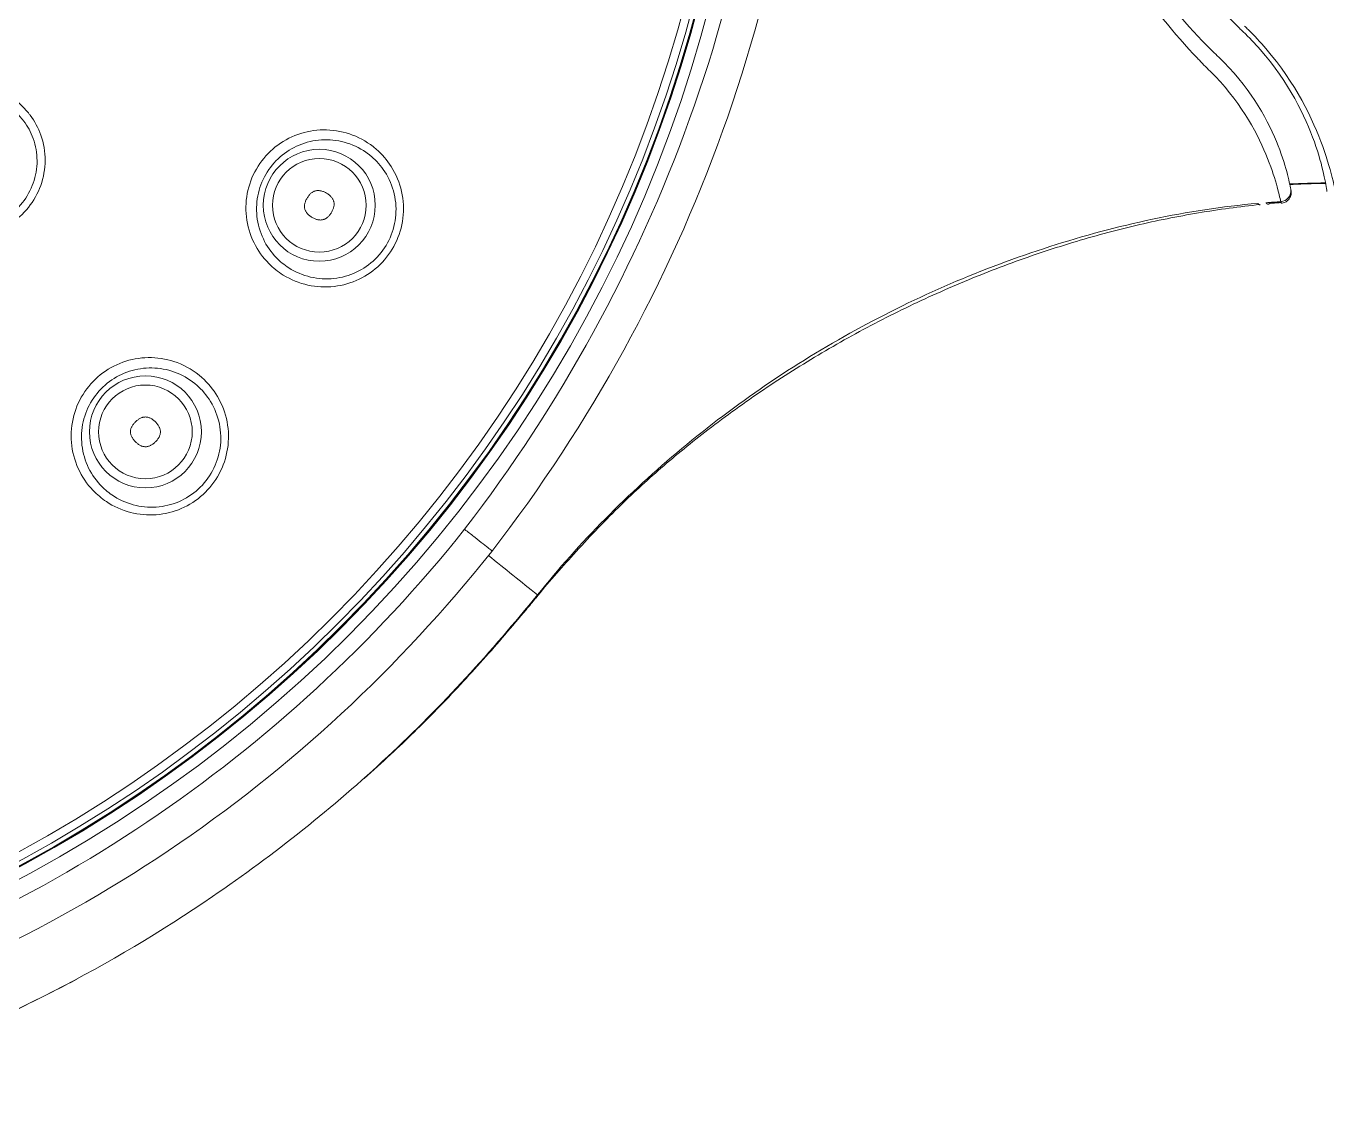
# Model space of a CAD drawing. Header units: millimetres. Extents: x 1435 to 2029, y -1230 to -810.
# Drawn here: x 1716.94 to 1753.8, y -943.41 to -912.44 of the extents above; entities that cross this region are included whole.
import ezdxf

# ---------------------------------------------------------------- set-up
doc = ezdxf.new("R2010")
doc.units = ezdxf.units.MM
doc.header["$LTSCALE"] = 10
doc.layers.add('41', color=7, linetype='Continuous')

msp = doc.modelspace()

# ---------------------------------------------------------------- linework, layer by layer
at = {"layer": '41', "color": 3, "linetype": 'Continuous', "lineweight": 5, "extrusion": (0, 0, -1)}
for centre, radius in [((-1698.40274, -902.01799), 39.1474), ((-1698.40274, -902.01799), 38.81921), ((-1698.40274, -902.01799), 38.46191), ((-1725.24953, -917.51799), 1.5866), ((-1720.32305, -923.9383), 1.5866)]:
    msp.add_circle(centre, radius, dxfattribs=at)
at = {"layer": '41', "color": 3, "linetype": 'Continuous', "lineweight": 5}
for centre, radius in [((1698.40274, -902.01799), 38.84741), ((1725.24953, -917.51799), 1.32679), ((1720.32305, -923.9383), 1.32679)]:
    msp.add_circle(centre, radius, dxfattribs=at)
at = {"layer": '41', "color": 7, "linetype": 'Continuous', "lineweight": 5, "extrusion": (0, 0, -1)}
msp.add_circle((-1698.40274, -902.01799), 38.82819, dxfattribs=at)
at = {"layer": '41', "color": 7, "linetype": 'Continuous', "lineweight": 5}
msp.add_circle((1698.40274, -902.01799), 38.69737, dxfattribs=at)
at = {"layer": '41', "color": 3, "linetype": 'Continuous', "lineweight": 5}
for points, knots in [([(1730.13435, -927.32983), (1727.50598, -930.63116), (1724.45271, -933.46965), (1717.48903, -938.14516), (1713.66896, -939.92341), (1701.61907, -943.40742), (1692.83378, -943.15063), (1681.04048, -939.02241), (1677.27538, -937.00836), (1670.62627, -932.00246), (1667.64716, -928.93741), (1662.83208, -922.14946), (1660.92504, -918.32807), (1658.39607, -910.39283), (1657.73907, -906.19871), (1657.74274, -897.80204), (1658.41335, -893.55771), (1660.9641, -885.61714), (1662.8646, -881.82521), (1670.14191, -871.6132), (1677.08091, -866.38542), (1689.00801, -862.23172), (1693.10014, -861.48266), (1701.51783, -861.2585), (1705.66341, -861.7935), (1713.71948, -864.13161), (1717.53553, -865.91697), (1724.47376, -870.58562), (1727.56233, -873.4756), (1730.13487, -876.70681)], [0, 0, 0, 0, 0.0625, 0.0625, 0.125, 0.125, 0.25, 0.25, 0.3125, 0.3125, 0.375, 0.375, 0.4375, 0.4375, 0.5, 0.5, 0.5625, 0.5625, 0.625, 0.625, 0.75, 0.75, 0.8125, 0.8125, 0.875, 0.875, 0.9375, 0.9375, 1, 1, 1, 1]), ([(1729.36542, -877.33787), (1724.24212, -870.89578), (1717.19666, -866.14876), (1705.40494, -862.75058), (1701.3571, -862.23616), (1693.14841, -862.47134), (1689.1578, -863.20971), (1677.52705, -867.28659), (1670.7714, -872.39682), (1663.68855, -882.3734), (1661.84131, -886.07445), (1659.3653, -893.82577), (1658.71928, -897.98009), (1658.72811, -910.17906), (1661.31775, -918.32302), (1668.41489, -928.32004), (1671.2618, -931.25181), (1677.81644, -936.18764), (1681.39353, -938.10366), (1689.15107, -940.82491), (1693.15378, -941.56401), (1701.33659, -941.80004), (1705.41023, -941.2833), (1717.171, -937.89574), (1724.24173, -933.14069), (1729.36544, -926.6981)], [0, 0, 0, 0, 0.125, 0.125, 0.1875, 0.1875, 0.25, 0.25, 0.375, 0.375, 0.4375, 0.4375, 0.5, 0.5, 0.625, 0.625, 0.6875, 0.6875, 0.75, 0.75, 0.8125, 0.8125, 0.875, 0.875, 1, 1, 1, 1]), ([(1730.13477, -876.70659), (1735.7281, -883.94801), (1739.05726, -892.85078), (1739.06819, -906.55655), (1738.21649, -911.14599), (1735.14205, -919.68837), (1732.92838, -923.71265), (1730.13425, -927.33006)], [0, 0, 0, 0, 0.5, 0.5, 0.75, 0.75, 1, 1, 1, 1]), ([(1729.36544, -926.6981), (1732.0898, -923.15393), (1734.24145, -919.2375), (1737.24266, -910.90865), (1738.08695, -906.44214), (1738.07577, -893.07956), (1734.81138, -884.4226), (1729.36542, -877.33787)], [0, 0, 0, 0, 0.25, 0.25, 0.5, 0.5, 1, 1, 1, 1]), ([(1750.1414, -913.36191), (1749.46561, -912.65339), (1748.83273, -911.86615), (1747.68786, -910.14693), (1747.16341, -909.20711), (1745.96364, -906.27472), (1745.58204, -904.14962), (1745.58056, -899.89885), (1745.95552, -897.78719), (1747.16034, -894.83393), (1747.67205, -893.91604), (1748.81847, -892.18877), (1749.46507, -891.38203), (1750.14157, -890.67418)], [0, 0, 0, 0, 0.125, 0.125, 0.25, 0.25, 0.5, 0.5, 0.75, 0.75, 0.875, 0.875, 1, 1, 1, 1]), ([(1751.57142, -912.54159), (1751.74825, -912.71536), (1751.91568, -912.89527), (1752.07218, -913.07817), (1752.07219, -913.07818), (1752.0722, -913.0782), (1752.07221, -913.07821)], [0, 0, 0, 0, 0.99992209, 0.99992209, 0.99992209, 1, 1, 1, 1]), ([(1752.07221, -913.07748), (1752.91432, -914.05387), (1753.40916, -915.08649), (1753.95956, -916.62704), (1754.04896, -917.16869), (1754.09092, -917.37631)], [0, 0, 0, 0, 0.5, 0.5, 1, 1, 1, 1]), ([(1717.05805, -914.96545), (1717.18556, -915.13711), (1717.28827, -915.33027), (1717.35925, -915.53234), (1717.4392, -915.75993), (1717.48075, -916.00494), (1717.48, -916.24678), (1717.47925, -916.48648), (1717.43689, -916.72977), (1717.35615, -916.95603), (1717.27622, -917.18001), (1717.15644, -917.39353), (1717.00675, -917.5786), (1716.85808, -917.76241), (1716.6758, -917.92323), (1716.47511, -918.04783), (1716.27453, -918.17236), (1716.05009, -918.26414), (1715.82026, -918.31596), (1715.58909, -918.36808), (1715.34618, -918.38123), (1715.11129, -918.35471), (1714.87411, -918.32794), (1714.63863, -918.26003), (1714.42393, -918.15678), (1714.2072, -918.05255), (1714.0057, -917.90947), (1713.8359, -917.73931), (1713.7235, -917.62668), (1713.6231, -917.50067), (1713.53839, -917.36584), (1713.41407, -917.16796), (1713.32127, -916.94644), (1713.26756, -916.71851), (1713.21233, -916.48414), (1713.19702, -916.23653), (1713.22333, -915.99656), (1713.24939, -915.75888), (1713.31704, -915.52206), (1713.42084, -915.30616), (1713.52367, -915.09231), (1713.66483, -914.89304), (1713.83259, -914.72508), (1713.99949, -914.55796), (1714.1973, -914.41721), (1714.40956, -914.31429), (1714.62216, -914.21121), (1714.85504, -914.14323), (1715.08913, -914.11556), (1715.32494, -914.08769), (1715.56838, -914.09993), (1715.79971, -914.15091), (1716.03337, -914.2024), (1716.26105, -914.29481), (1716.46429, -914.42038), (1716.66924, -914.54702), (1716.85498, -914.71087), (1717.00619, -914.89846), (1717.02391, -914.92044), (1717.04121, -914.94278), (1717.05805, -914.96545)], [0, 0, 0, 0, 0.04810977, 0.04810977, 0.04810977, 0.10247124, 0.10247124, 0.10247124, 0.15634892, 0.15634892, 0.15634892, 0.20967333, 0.20967333, 0.20967333, 0.26262238, 0.26262238, 0.26262238, 0.31553364, 0.31553364, 0.31553364, 0.36875501, 0.36875501, 0.36875501, 0.4225005, 0.4225005, 0.4225005, 0.47676092, 0.47676092, 0.47676092, 0.5123922, 0.5123922, 0.5123922, 0.56507063, 0.56507063, 0.56507063, 0.61929236, 0.61929236, 0.61929236, 0.67299028, 0.67299028, 0.67299028, 0.72617023, 0.72617023, 0.72617023, 0.77907239, 0.77907239, 0.77907239, 0.83205062, 0.83205062, 0.83205062, 0.88542175, 0.88542175, 0.88542175, 0.93933677, 0.93933677, 0.93933677, 0.99371548, 0.99371548, 0.99371548, 1, 1, 1, 1]), ([(1716.87045, -915.12711), (1716.85539, -915.10724), (1716.83995, -915.08767), (1716.82412, -915.06842), (1716.68909, -914.90415), (1716.52374, -914.76122), (1716.34172, -914.65137), (1716.16246, -914.54319), (1715.96218, -914.46418), (1715.75693, -914.4209), (1715.55417, -914.37816), (1715.34113, -914.36917), (1715.13488, -914.39506), (1714.93086, -914.42068), (1714.72805, -914.48113), (1714.54286, -914.57193), (1714.35838, -914.66237), (1714.18645, -914.78539), (1714.04116, -914.93113), (1713.89521, -915.07754), (1713.77218, -915.25089), (1713.68215, -915.43686), (1713.59113, -915.62489), (1713.53132, -915.831), (1713.50739, -916.038), (1713.48315, -916.24763), (1713.495, -916.464), (1713.54153, -916.66912), (1713.58696, -916.86935), (1713.66654, -917.06419), (1713.7738, -917.23864), (1713.84712, -917.35788), (1713.93427, -917.46949), (1714.03207, -917.56946), (1714.18024, -917.72092), (1714.35661, -917.84876), (1714.5468, -917.94243), (1714.73569, -918.03547), (1714.94336, -918.09734), (1715.15291, -918.12267), (1715.36077, -918.1478), (1715.57616, -918.13764), (1715.78133, -918.0926), (1715.98547, -918.04778), (1716.18511, -917.96717), (1716.36347, -917.85714), (1716.54199, -917.74702), (1716.70416, -917.60433), (1716.83618, -917.44106), (1716.9691, -917.27668), (1717.0752, -917.08676), (1717.14552, -916.88766), (1717.21654, -916.68662), (1717.25313, -916.47046), (1717.25252, -916.25785), (1717.2519, -916.04354), (1717.21352, -915.82671), (1717.14107, -915.62577), (1717.07685, -915.44765), (1716.98455, -915.27772), (1716.87045, -915.12711)], [0, 0, 0, 0, 0.00630824, 0.00630824, 0.00630824, 0.0608922, 0.0608922, 0.0608922, 0.11462827, 0.11462827, 0.11462827, 0.16770445, 0.16770445, 0.16770445, 0.22020278, 0.22020278, 0.22020278, 0.27250274, 0.27250274, 0.27250274, 0.32505, 0.32505, 0.32505, 0.37818778, 0.37818778, 0.37818778, 0.43201079, 0.43201079, 0.43201079, 0.48450496, 0.48450496, 0.48450496, 0.52012733, 0.52012733, 0.52012733, 0.57452778, 0.57452778, 0.57452778, 0.62855491, 0.62855491, 0.62855491, 0.68214606, 0.68214606, 0.68214606, 0.73547367, 0.73547367, 0.73547367, 0.78885909, 0.78885909, 0.78885909, 0.84262203, 0.84262203, 0.84262203, 0.8969197, 0.8969197, 0.8969197, 0.95164884, 0.95164884, 0.95164884, 1, 1, 1, 1]), ([(1726.8624, -915.9295), (1727.02633, -916.07164), (1727.17105, -916.2396), (1727.28752, -916.42336), (1727.4239, -916.63857), (1727.52477, -916.88134), (1727.58069, -917.13123), (1727.63567, -917.37696), (1727.64868, -917.63657), (1727.61777, -917.8877), (1727.5875, -918.13364), (1727.51423, -918.37836), (1727.40384, -918.60087), (1727.29514, -918.81998), (1727.14745, -919.02363), (1726.97323, -919.19494), (1726.79953, -919.36573), (1726.59477, -919.50906), (1726.3759, -919.61383), (1726.1548, -919.71967), (1725.91339, -919.78905), (1725.67112, -919.81721), (1725.42427, -919.8459), (1725.16991, -919.83263), (1724.92827, -919.77911), (1724.6819, -919.72454), (1724.44205, -919.62666), (1724.22805, -919.4936), (1724.08087, -919.40209), (1723.94345, -919.29274), (1723.82114, -919.16971), (1723.65105, -918.99862), (1723.50684, -918.79699), (1723.39988, -918.57974), (1723.28773, -918.35192), (1723.21362, -918.10053), (1723.18478, -917.84692), (1723.15647, -917.59797), (1723.17103, -917.33981), (1723.22791, -917.09473), (1723.28368, -916.85446), (1723.38168, -916.62004), (1723.51381, -916.41139), (1723.6444, -916.20519), (1723.81188, -916.01848), (1724.00218, -915.86646), (1724.19272, -915.71425), (1724.41125, -915.59264), (1724.63985, -915.51082), (1724.8715, -915.42791), (1725.11968, -915.38357), (1725.3645, -915.38056), (1725.61418, -915.37749), (1725.86708, -915.41728), (1726.10308, -915.49621), (1726.34332, -915.57654), (1726.5726, -915.69962), (1726.77228, -915.85536), (1726.80295, -915.87928), (1726.83301, -915.90401), (1726.8624, -915.9295)], [0, 0, 0, 0, 0.0468829, 0.0468829, 0.0468829, 0.10202061, 0.10202061, 0.10202061, 0.15623819, 0.15623819, 0.15623819, 0.20932063, 0.20932063, 0.20932063, 0.26157468, 0.26157468, 0.26157468, 0.31365406, 0.31365406, 0.31365406, 0.36626115, 0.36626115, 0.36626115, 0.41987082, 0.41987082, 0.41987082, 0.47454563, 0.47454563, 0.47454563, 0.51186806, 0.51186806, 0.51186806, 0.56410496, 0.56410496, 0.56410496, 0.61897359, 0.61897359, 0.61897359, 0.67282507, 0.67282507, 0.67282507, 0.72559719, 0.72559719, 0.72559719, 0.77773027, 0.77773027, 0.77773027, 0.82991507, 0.82991507, 0.82991507, 0.8827997, 0.8827997, 0.8827997, 0.93674505, 0.93674505, 0.93674505, 0.99167756, 0.99167756, 0.99167756, 1, 1, 1, 1]), ([(1726.72109, -916.13104), (1726.69468, -916.10872), (1726.66769, -916.0871), (1726.64016, -916.0662), (1726.45981, -915.92927), (1726.25315, -915.82221), (1726.03718, -915.75391), (1725.82982, -915.68832), (1725.60845, -915.6567), (1725.39012, -915.66205), (1725.17533, -915.66731), (1724.95795, -915.70853), (1724.75509, -915.78332), (1724.55596, -915.85673), (1724.36568, -915.96443), (1724.19963, -916.09857), (1724.03435, -916.2321), (1723.88874, -916.39539), (1723.77486, -916.57546), (1723.65968, -916.75759), (1723.57384, -916.96187), (1723.52428, -917.17122), (1723.47359, -917.38537), (1723.45942, -917.61084), (1723.48225, -917.82852), (1723.50562, -918.05142), (1723.56838, -918.27252), (1723.66435, -918.47341), (1723.75639, -918.66611), (1723.88123, -918.84532), (1724.02908, -918.99805), (1724.13587, -919.10835), (1724.25617, -919.20671), (1724.3853, -919.28942), (1724.57376, -919.41012), (1724.78565, -919.4998), (1725.00394, -919.55098), (1725.21865, -919.60132), (1725.44532, -919.61573), (1725.66576, -919.59235), (1725.88242, -919.56936), (1726.09886, -919.5092), (1726.29728, -919.41591), (1726.49378, -919.32351), (1726.67792, -919.19604), (1726.83401, -919.04356), (1726.99058, -918.8906), (1727.12326, -918.70814), (1727.22051, -918.51173), (1727.31927, -918.31228), (1727.38434, -918.09266), (1727.41041, -917.87229), (1727.43701, -917.64732), (1727.42379, -917.41492), (1727.37279, -917.19559), (1727.32096, -916.97273), (1727.22868, -916.75678), (1727.10482, -916.56613), (1726.99926, -916.40363), (1726.86859, -916.25566), (1726.72109, -916.13104)], [0, 0, 0, 0, 0.00836757, 0.00836757, 0.00836757, 0.06396107, 0.06396107, 0.06396107, 0.11728896, 0.11728896, 0.11728896, 0.16974877, 0.16974877, 0.16974877, 0.22124119, 0.22124119, 0.22124119, 0.27250939, 0.27250939, 0.27250939, 0.32438567, 0.32438567, 0.32438567, 0.37747225, 0.37747225, 0.37747225, 0.43184302, 0.43184302, 0.43184302, 0.48391197, 0.48391197, 0.48391197, 0.52128559, 0.52128559, 0.52128559, 0.57623595, 0.57623595, 0.57623595, 0.63027483, 0.63027483, 0.63027483, 0.68338285, 0.68338285, 0.68338285, 0.73598717, 0.73598717, 0.73598717, 0.78877438, 0.78877438, 0.78877438, 0.8423978, 0.8423978, 0.8423978, 0.89715466, 0.89715466, 0.89715466, 0.95278862, 0.95278862, 0.95278862, 1, 1, 1, 1]), ([(1731.43145, -928.55837), (1732.60841, -927.091), (1734.00822, -925.67203), (1737.0337, -923.15046), (1738.7017, -922.0105), (1742.19018, -920.09768), (1744.02099, -919.30781), (1747.87145, -918.07185), (1749.83299, -917.64161), (1751.8408, -917.4643)], [0, 0, 0, 0, 0.25, 0.25, 0.5, 0.5, 0.75, 0.75, 1, 1, 1, 1]), ([(1752.50822, -917.45885), (1752.50578, -917.45907), (1752.50083, -917.44495), (1752.49332, -917.4166), (1752.49332, -917.41659), (1752.49332, -917.41658), (1752.49331, -917.41657)], [0, 0, 0, 0, 0.99988295, 0.99988295, 0.99988295, 1, 1, 1, 1]), ([(1721.92165, -922.399), (1722.0948, -922.55254), (1722.24562, -922.73514), (1722.36372, -922.93439), (1722.49397, -923.15415), (1722.58768, -923.4002), (1722.6363, -923.65199), (1722.68447, -923.90142), (1722.68968, -924.16357), (1722.6506, -924.41593), (1722.61226, -924.66351), (1722.53014, -924.90867), (1722.41065, -925.13006), (1722.29353, -925.34705), (1722.13722, -925.54728), (1721.9548, -925.71366), (1721.77453, -925.87808), (1721.56383, -926.01399), (1721.34027, -926.11045), (1721.11639, -926.20704), (1720.87359, -926.26675), (1720.63157, -926.28545), (1720.38621, -926.3044), (1720.13509, -926.28178), (1719.8981, -926.22018), (1719.65635, -926.15733), (1719.42278, -926.05227), (1719.21583, -925.91387), (1719.07828, -925.82189), (1718.95029, -925.71405), (1718.83635, -925.59419), (1718.66608, -925.41506), (1718.52387, -925.20475), (1718.42106, -924.97949), (1718.31508, -924.74727), (1718.24817, -924.49267), (1718.22678, -924.23714), (1718.20568, -923.98496), (1718.22839, -923.72472), (1718.29382, -923.47892), (1718.35794, -923.23807), (1718.46494, -923.00429), (1718.60615, -922.79789), (1718.74482, -922.59519), (1718.92034, -922.41325), (1719.11796, -922.26737), (1719.31405, -922.12263), (1719.53724, -922.0094), (1719.76905, -921.93652), (1720.00215, -921.86325), (1720.25023, -921.82873), (1720.49332, -921.835), (1720.74038, -921.84137), (1720.98891, -921.88997), (1721.2193, -921.9762), (1721.47567, -922.07215), (1721.71736, -922.21785), (1721.92165, -922.399)], [0, 0, 0, 0, 0.05008644, 0.05008644, 0.05008644, 0.10548155, 0.10548155, 0.10548155, 0.16036171, 0.16036171, 0.16036171, 0.2141942, 0.2141942, 0.2141942, 0.26693841, 0.26693841, 0.26693841, 0.31904287, 0.31904287, 0.31904287, 0.37121084, 0.37121084, 0.37121084, 0.42409721, 0.42409721, 0.42409721, 0.47805718, 0.47805718, 0.47805718, 0.51364461, 0.51364461, 0.51364461, 0.56722413, 0.56722413, 0.56722413, 0.62252271, 0.62252271, 0.62252271, 0.67709814, 0.67709814, 0.67709814, 0.73056132, 0.73056132, 0.73056132, 0.78304406, 0.78304406, 0.78304406, 0.83509975, 0.83509975, 0.83509975, 0.8874363, 0.8874363, 0.8874363, 0.94063101, 0.94063101, 0.94063101, 1, 1, 1, 1]), ([(1721.7698, -922.60898), (1721.75433, -922.59563), (1721.73865, -922.58252), (1721.72278, -922.56965), (1721.55077, -922.43021), (1721.35247, -922.31829), (1721.14346, -922.24319), (1720.94027, -922.17018), (1720.72165, -922.13008), (1720.5045, -922.12677), (1720.29173, -922.12352), (1720.07486, -922.15557), (1719.87104, -922.22119), (1719.66918, -922.28619), (1719.47483, -922.38587), (1719.30383, -922.5127), (1719.13172, -922.64033), (1718.97864, -922.79894), (1718.8572, -922.9754), (1718.73331, -923.15542), (1718.63889, -923.35902), (1718.58135, -923.56884), (1718.52237, -923.78394), (1718.50043, -924.01166), (1718.51647, -924.23265), (1718.53283, -924.45789), (1718.58903, -924.68254), (1718.6796, -924.88803), (1718.76794, -925.08846), (1718.89122, -925.27604), (1719.03967, -925.43644), (1719.13937, -925.54417), (1719.25171, -925.64138), (1719.37277, -925.7246), (1719.5554, -925.85014), (1719.76229, -925.94621), (1719.97707, -926.00455), (1720.18801, -926.06184), (1720.4122, -926.08422), (1720.63163, -926.06904), (1720.84823, -926.05406), (1721.06602, -926.00199), (1721.26688, -925.91639), (1721.46748, -925.8309), (1721.65672, -925.70954), (1721.81834, -925.56229), (1721.98188, -925.4133), (1722.12178, -925.23352), (1722.22602, -925.03877), (1722.33236, -924.84011), (1722.40472, -924.62005), (1722.43742, -924.39828), (1722.47073, -924.17237), (1722.46394, -923.93802), (1722.41861, -923.71573), (1722.37292, -923.4917), (1722.28685, -923.2734), (1722.16839, -923.07915), (1722.06131, -922.90354), (1721.92531, -922.74321), (1721.7698, -922.60898)], [0, 0, 0, 0, 0.00494791, 0.00494791, 0.00494791, 0.05928914, 0.05928914, 0.05928914, 0.11209171, 0.11209171, 0.11209171, 0.16382306, 0.16382306, 0.16382306, 0.21506419, 0.21506419, 0.21506419, 0.26665149, 0.26665149, 0.26665149, 0.31929782, 0.31929782, 0.31929782, 0.37328531, 0.37328531, 0.37328531, 0.42831444, 0.42831444, 0.42831444, 0.48193722, 0.48193722, 0.48193722, 0.51769044, 0.51769044, 0.51769044, 0.57204831, 0.57204831, 0.57204831, 0.62542748, 0.62542748, 0.62542748, 0.67812372, 0.67812372, 0.67812372, 0.73076709, 0.73076709, 0.73076709, 0.78405797, 0.78405797, 0.78405797, 0.8384413, 0.8384413, 0.8384413, 0.8938472, 0.8938472, 0.8938472, 0.94967595, 0.94967595, 0.94967595, 1, 1, 1, 1])]:
    msp.add_open_spline(points, degree=3, knots=knots, dxfattribs=at)
at = {"layer": '41', "color": 7, "linetype": 'Continuous', "lineweight": 5}
for points, degree, knots in [([(1750.38949, -891.05368), (1749.71307, -891.74087), (1749.08548, -892.50614), (1747.96981, -894.17795), (1747.48719, -895.0754), (1746.30167, -897.9324), (1745.89746, -899.96658), (1745.89949, -904.08524), (1746.3111, -906.13304), (1747.49315, -908.97213), (1747.98844, -909.88999), (1749.10286, -911.55241), (1749.71739, -912.29999), (1750.39099, -912.98411)], 3, [0, 0, 0, 0, 0.125, 0.125, 0.25, 0.25, 0.5, 0.5, 0.75, 0.75, 0.875, 0.875, 1, 1, 1, 1]), ([(1751.32027, -912.49804), (1749.94578, -911.15924), (1748.83141, -909.54509), (1747.29906, -905.94172), (1746.89801, -903.97107), (1746.89894, -900.05839), (1747.29984, -898.09156), (1748.83363, -894.48734), (1749.94631, -892.87643), (1751.32076, -891.53773)], 3, [0, 0, 0, 0, 0.25, 0.25, 0.5, 0.5, 0.75, 0.75, 1, 1, 1, 1]), ([(1753.80285, -917.1271), (1753.77233, -916.93578), (1753.69899, -916.43861), (1753.1917, -915.00354), (1752.72523, -914.03143), (1751.91108, -913.10533)], 3, [0, 0, 0, 0, 0.5, 0.5, 1, 1, 1, 1]), ([(1725.04953, -917.8644), (1724.70178, -917.65924), (1724.90312, -917.31799), (1725.10449, -916.97668), (1725.44953, -917.17158)], 2, [0, 0, 0, 0.5, 0.5, 1, 1, 1]), ([(1752.5056, -917.45521), (1752.51525, -917.45619), (1752.56297, -917.45808), (1752.63824, -917.42536), (1752.71106, -917.36727), (1752.75481, -917.30458), (1752.77842, -917.246), (1752.78827, -917.1955), (1752.78987, -917.15612), (1752.78811, -917.13082), (1752.78629, -917.11708), (1752.78554, -917.11225), (1752.78515, -917.10988), (1752.78482, -917.10793), (1752.78445, -917.10585), (1752.78377, -917.10217), (1752.78248, -917.09491), (1752.77807, -917.07254), (1752.77546, -917.05939)], 3, [0, 0, 0, 0, 0.02994907, 0.15028401, 0.24376948, 0.3213825, 0.38691883, 0.44069838, 0.48207934, 0.51012842, 0.52050736, 0.525781, 0.52999184, 0.53596111, 0.54766366, 0.58198133, 0.80032958, 1, 1, 1, 1]), ([(1725.44953, -917.17158), (1725.79728, -917.37674), (1725.59594, -917.71799), (1725.39457, -918.0593), (1725.04953, -917.8644)], 2, [0, 0, 0, 0.5, 0.5, 1, 1, 1]), ([(1731.38254, -928.64675), (1731.72876, -928.2262), (1732.48333, -927.35526), (1733.65872, -926.1215), (1734.9303, -924.94389), (1736.30596, -923.82494), (1737.82517, -922.72795), (1739.47671, -921.68465), (1741.19208, -920.7405), (1742.95747, -919.90179), (1744.75741, -919.17345), (1746.56707, -918.56215), (1748.36741, -918.07477), (1750.14577, -917.71686), (1751.32455, -917.55818), (1751.91038, -917.4984)], 3, [0, 0, 0, 0, 0.07047114, 0.14886658, 0.21887855, 0.29159737, 0.37295367, 0.45440612, 0.53561714, 0.61635391, 0.69642476, 0.77545822, 0.85205614, 0.92677479, 1, 1, 1, 1]), ([(1720.04021, -924.22115), (1719.75741, -923.93297), (1720.04021, -923.65546), (1720.32306, -923.3779), (1720.6059, -923.65546)], 2, [0, 0, 0, 0.5, 0.5, 1, 1, 1]), ([(1720.6059, -923.65546), (1720.8887, -923.94363), (1720.6059, -924.22114), (1720.32305, -924.49871), (1720.04021, -924.22115)], 2, [0, 0, 0, 0.5, 0.5, 1, 1, 1]), ([(1729.36544, -926.6981), (1729.37837, -926.70821), (1729.3913, -926.71832), (1729.40422, -926.72842), (1729.49229, -926.79728), (1729.58082, -926.86651), (1729.66249, -926.93036), (1729.74665, -926.99617), (1729.82593, -927.05816), (1729.89337, -927.11089), (1729.95882, -927.16206), (1730.01496, -927.20596), (1730.05716, -927.23896), (1730.09936, -927.27195), (1730.12877, -927.29495), (1730.14296, -927.30605), (1730.14474, -927.30744), (1730.14629, -927.30865), (1730.14761, -927.30968)], 3, [0, 0, 0, 0, 0.03409094, 0.03409094, 0.03409094, 0.26654971, 0.26654971, 0.26654971, 0.50631298, 0.50631298, 0.50631298, 0.73875777, 0.73875777, 0.73875777, 0.97120289, 0.97120289, 0.97120289, 1, 1, 1, 1]), ([(1712.91284, -941.89358), (1716.21508, -940.68522), (1719.33043, -939.07955), (1723.97069, -935.91372), (1725.64883, -934.57235), (1728.72997, -931.70672), (1730.13581, -930.14697), (1731.43146, -928.55837)], 3, [0, 0, 0, 0, 0.45249129, 0.45249129, 0.72624564, 0.72624564, 1, 1, 1, 1]), ([(1726.51872, -933.7628), (1726.77214, -933.53782), (1727.47682, -932.89694), (1728.62091, -931.78326), (1729.89404, -930.40542), (1730.81155, -929.34453), (1731.28854, -928.75932), (1731.3764, -928.65048)], 3, [0, 0, 0, 0, 0.14201897, 0.39950399, 0.67139463, 0.93899917, 1, 1, 1, 1]), ([(1712.89293, -941.89136), (1713.04392, -941.84038), (1713.94041, -941.52962), (1715.54827, -940.84622), (1717.21581, -940.05735), (1718.15088, -939.56819), (1718.37933, -939.44587)], 3, [0, 0, 0, 0, 0.07947082, 0.473315, 0.87066293, 1, 1, 1, 1])]:
    msp.add_open_spline(points, degree=degree, knots=knots, dxfattribs=at)
for points, degree in [([(1751.42659, -912.60056), (1751.39093, -912.56652), (1751.35545, -912.53231), (1751.32013, -912.49791)], 3), ([(1751.91108, -913.10533), (1751.75969, -912.93313), (1751.59765, -912.76384), (1751.42659, -912.60056)], 3), ([(1750.39121, -912.98432), (1750.5048, -913.09969), (1750.61981, -913.2129), (1750.7361, -913.32391)], 3), ([(1750.7361, -913.32391), (1751.5669, -914.11695), (1752.07946, -915.00764), (1752.36959, -915.70783)], 3), ([(1752.36959, -915.70783), (1752.64823, -916.38031), (1752.737, -916.85876), (1752.77653, -917.06411)], 3), ([(1752.74909, -916.9287), (1752.74801, -916.92366), (1752.74666, -916.9174), (1752.74505, -916.90993)], 3), ([(1752.74631, -916.93142), (1753.2547, -916.90134), (1753.76188, -916.90013)], 2), ([(1752.18005, -917.46346), (1752.34362, -917.44979), (1752.50725, -917.43985)], 2), ([(1752.50978, -917.43917), (1752.5101, -917.44611), (1752.51009, -917.45123), (1752.50977, -917.45449)], 3)]:
    msp.add_open_spline(points, degree=degree, dxfattribs=at)
at = {"layer": '41', "color": 3, "linetype": 'Continuous', "lineweight": 5}
for points in [[(1751.46795, -912.43891), (1751.50228, -912.47331), (1751.53676, -912.50754), (1751.57142, -912.54159)], [(1750.49451, -913.71987), (1750.37621, -913.60345), (1750.25921, -913.48479), (1750.14365, -913.36395)], [(1752.07221, -916.07262), (1751.79343, -915.40098), (1751.30465, -914.51715), (1750.49451, -913.71987)], [(1752.49356, -917.41632), (1752.44641, -917.21429), (1752.34829, -916.73498), (1752.07221, -916.07189)], [(1752.49356, -917.41634), (1752.6653, -917.40885), (1752.80857, -917.2305), (1752.77653, -917.06409)], [(1752.74494, -916.9094), (1753.08327, -916.90047), (1753.42161, -916.89154), (1753.75995, -916.88261)], [(1751.84082, -917.4643), (1751.86551, -917.49447), (1751.88894, -917.50756), (1751.91084, -917.50426)], [(1752.07221, -917.44514), (1752.21261, -917.43554), (1752.35302, -917.42593), (1752.49342, -917.41633)], [(1731.43146, -928.55837), (1730.96845, -928.18631), (1730.50544, -927.81426), (1730.04243, -927.44221)], [(1731.43145, -928.55837), (1731.4191, -928.59363), (1731.40104, -928.6246), (1731.37759, -928.65123)]]:
    msp.add_open_spline(points, degree=3, dxfattribs=at)
msp.add_rational_spline([(1752.07221, -917.44514), (1752.10853, -917.48912), (1752.14143, -917.48559)], [1, 0.981870224925, 0.971780962427], degree=2, dxfattribs=at)
at = {"layer": '41', "color": 7, "linetype": 'Continuous', "lineweight": 5}
msp.add_rational_spline([(1752.14143, -917.48559), (1752.16118, -917.48347), (1752.1794, -917.46415)], [0.971780778689, 0.965819796598, 0.962665584533], degree=2, dxfattribs=at)

doc.saveas('drawing.dxf')
